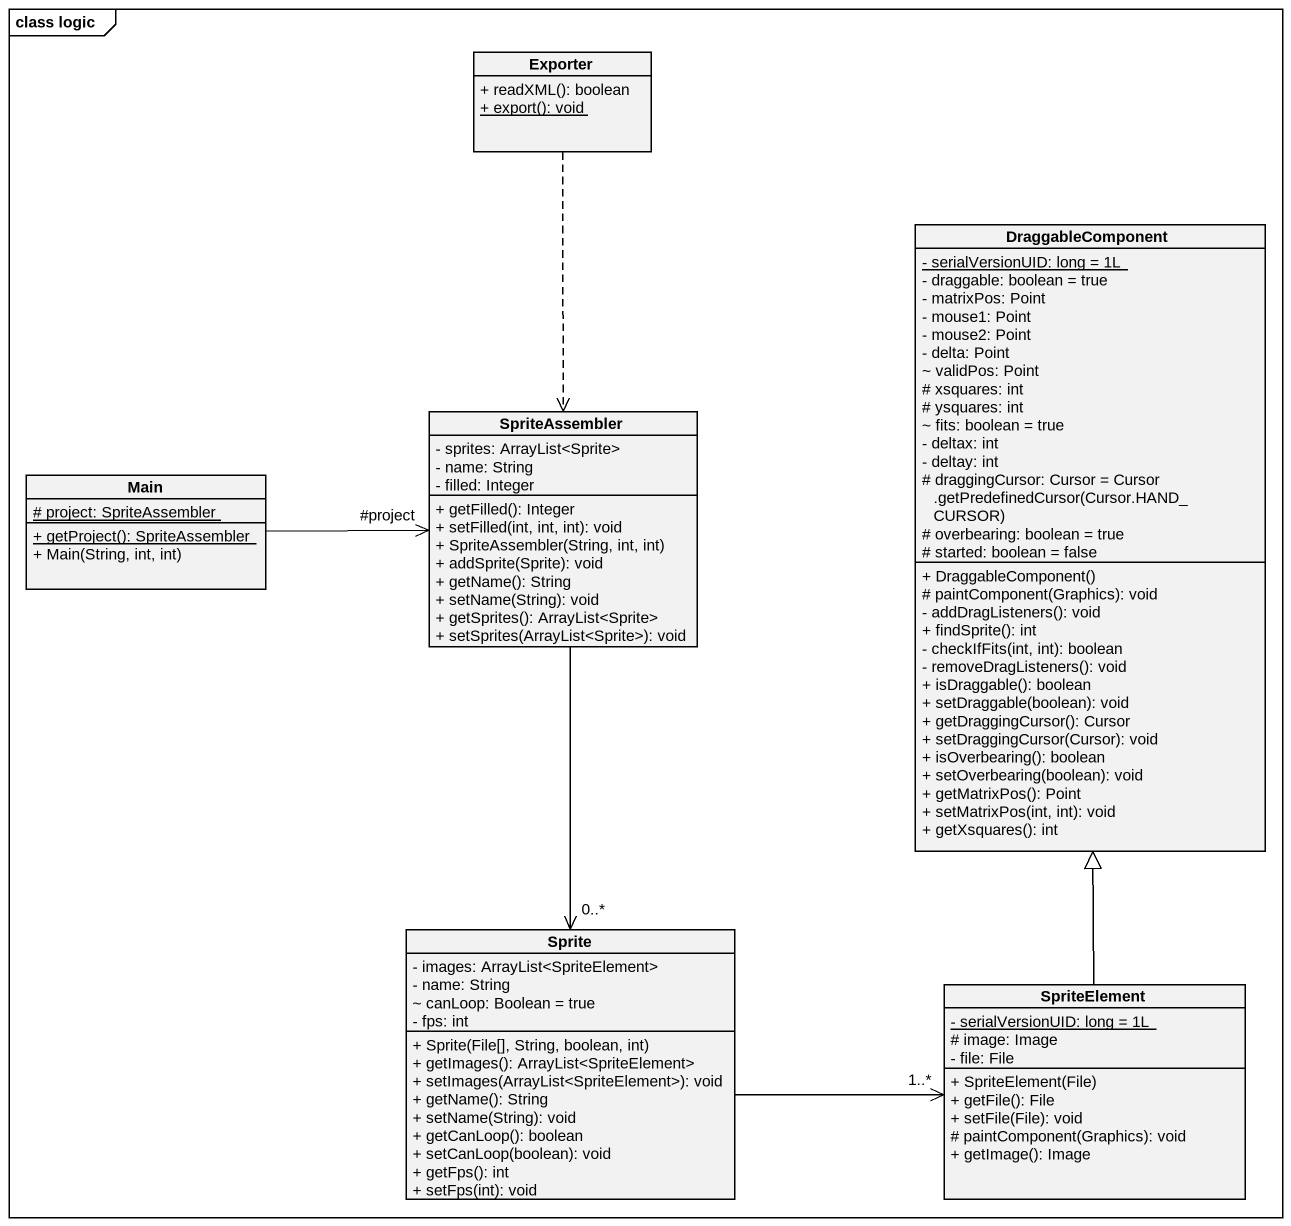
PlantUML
@startuml
mainframe class logic
hide circle
hide empty members
skinparam classAttributeIconSize 0
class Exporter {
  + readXML(): boolean
  {static} + export(): void
}
class DraggableComponent {
  {static} - serialVersionUID: long = 1L
  - draggable: boolean = true
  - matrixPos: Point
  - mouse1: Point
  - mouse2: Point
  - delta: Point
  ~ validPos: Point
  # xsquares: int
  # ysquares: int
  ~ fits: boolean = true
  - deltax: int
  - deltay: int
  {field} # draggingCursor: Cursor = Cursor .getPredefinedCursor(Cursor.HAND_CURSOR)
  # overbearing: boolean = true
  # started: boolean = false
  + DraggableComponent()
  # paintComponent(Graphics): void
  - addDragListeners(): void
  + findSprite(): int
  - checkIfFits(int, int): boolean
  - removeDragListeners(): void
  + isDraggable(): boolean
  + setDraggable(boolean): void
  + getDraggingCursor(): Cursor
  + setDraggingCursor(Cursor): void
  + isOverbearing(): boolean
  + setOverbearing(boolean): void
  + getMatrixPos(): Point
  + setMatrixPos(int, int): void
  + getXsquares(): int
}
class SpriteAssembler {
  - sprites: ArrayList<Sprite>
  - name: String
  - filled: Integer
  + getFilled(): Integer
  + setFilled(int, int, int): void
  + SpriteAssembler(String, int, int)
  + addSprite(Sprite): void
  + getName(): String
  + setName(String): void
  + getSprites(): ArrayList<Sprite>
  + setSprites(ArrayList<Sprite>): void
}
class Main {
  {static} # project: SpriteAssembler
  {static} + getProject(): SpriteAssembler
  + Main(String, int, int)
}
class Sprite {
  - images: ArrayList<SpriteElement>
  - name: String
  ~ canLoop: Boolean = true
  - fps: int
  + Sprite(File[], String, boolean, int)
  + getImages(): ArrayList<SpriteElement>
  + setImages(ArrayList<SpriteElement>): void
  + getName(): String
  + setName(String): void
  + getCanLoop(): boolean
  + setCanLoop(boolean): void
  + getFps(): int
  + setFps(int): void
}
class SpriteElement {
  {static} - serialVersionUID: long = 1L
  # image: Image
  - file: File
  + SpriteElement(File)
  + getFile(): File
  + setFile(File): void
  # paintComponent(Graphics): void
  + getImage(): Image
}
Exporter ..> SpriteAssembler
SpriteAssembler --> "0..*" Sprite
Main -right-> "#project" SpriteAssembler
Sprite -right-> "1..*" SpriteElement
SpriteElement -up-|> DraggableComponent
@enduml
